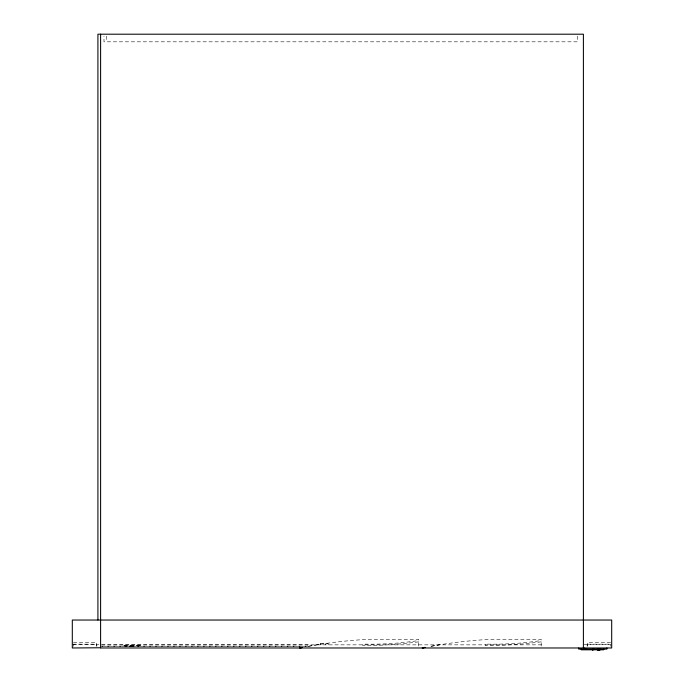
<?xml version="1.0" encoding="UTF-8"?>
<svg xmlns="http://www.w3.org/2000/svg" width="684" height="684" viewBox="0 0 684 684"><rect width="100%" height="100%" fill="white"/><g stroke="black" fill="none" stroke-linecap="round" stroke-linejoin="round"><path stroke-width="0.51" stroke-dasharray="3.42 2.56" d="M308.381 646.32L317.094 644.807M430.911 646.32L439.624 644.807M130.131 646.038L134.184 645.593L130.02 645.499L132.918 645.636L129.438 646.132L134.226 645.935L132.91 646.038M125.497 646.115L126.72 645.944L125.018 645.747M124.753 645.722C122.359 645.431 130.046 645.363 126.266 645.534M124.975 645.439L123.787 645.747L128.07 645.927L123.308 646.004L125.257 646.149M73.368 642.609L96.683 642.609L96.683 646.081M610.632 642.609L587.317 642.609L587.317 646.081M72.307 644.174L96.683 644.174M587.317 644.174L611.693 644.174M73.368 644.619L98.872 644.619M584.11 644.619L610.632 644.619M101.668 644.85L542.797 644.85M101.48 644.926L307.749 644.926L307.749 646.226L101.48 646.226M101.668 646.303L308.621 646.303L308.621 644.85M610.239 644.619L610.239 646.303M587.163 644.619L587.163 646.303M577.416 36.107L577.416 41.818L103.985 41.818L103.985 36.107M541.172 646.038L541.172 639.249L492.386 639.249A470.438 470.438 0 0 0 428.979 646.671M418.642 646.038L418.642 639.249L369.856 639.249A470.438 470.438 0 0 0 306.441 646.671M328.166 644.85L328.166 643.499L318.308 643.499L318.308 644.85M325.704 643.499L325.704 644.85M320.779 643.499L320.779 644.85M106.499 36.107L106.499 41.818M96.837 644.619L96.837 646.303M73.761 644.619L73.761 646.303M418.642 641.84A440.453 440.453 0 0 1 365.179 645.619L362.811 645.628L362.811 644.071A312.605 312.605 0 0 0 418.642 640.54M541.172 641.84A440.453 440.453 0 0 1 487.709 645.619L485.341 645.628L485.341 644.071A312.605 312.605 0 0 0 541.172 640.54M139.271 645.867L136.766 645.687L139.827 645.542A5.455 0.479 0 0 1 140.528 645.722L135.509 645.722L139.271 645.867"/><path stroke-width="1.03" d="M100.599 647.757L72.307 647.979L72.307 620.037L611.693 620.037L611.693 647.979L100.599 647.979L100.599 34.2M583.401 647.757L584.11 647.979M606.896 647.979L606.896 649.099L578.732 649.099L578.732 647.979M603.733 649.099L603.733 649.8L593.755 649.8L593.755 649.099M600.142 649.099L600.142 649.8M599.945 649.099L599.945 649.8M599.731 649.099L599.731 649.8M599.526 649.099L599.526 649.8M599.321 649.099L599.321 649.8M599.116 649.099L599.116 649.8M598.928 649.099L598.928 649.8M598.739 649.099L598.739 649.8M598.56 649.099L598.56 649.8M598.363 649.099L598.363 649.8M598.158 649.099L598.158 649.8M597.97 649.099L597.97 649.8M597.765 649.099L597.765 649.8M597.551 649.099L597.551 649.8M597.346 649.099L597.346 649.8M593.088 649.8L593.148 649.099L593.199 649.8L586.222 649.8L586.222 649.099M592.9 649.099L592.968 649.8M592.814 649.099L592.814 649.8M592.746 649.099L592.746 649.8M592.498 649.099L592.489 649.8M585.615 649.099L585.615 649.8L581.238 649.8L581.238 649.099M583.401 647.979L583.401 34.2L97.915 34.2L97.915 620.037M302.584 647.415L299.686 647.979A470.438 470.438 0 0 1 302.584 647.406M425.115 647.415L422.216 647.979A470.438 470.438 0 0 1 425.115 647.406"/></g></svg>
